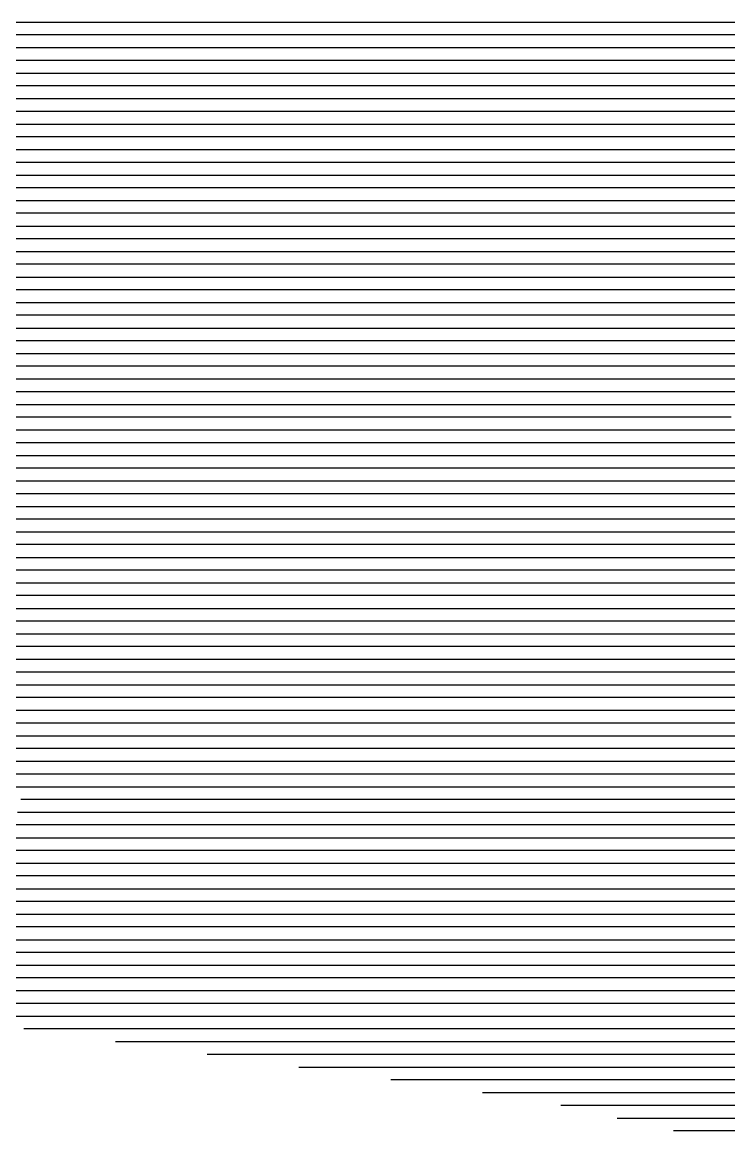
# Model space of a CAD drawing. Header units: metres. Extents: x -6.9 to 6.9, y -7 to 7.
# Drawn here: x 0.494 to 1.048, y 4.908 to 5.778 of the extents above; entities that cross this region are included whole.
import ezdxf

# ---------------------------------------------------------------- set-up
doc = ezdxf.new("R2010")
doc.units = ezdxf.units.M

msp = doc.modelspace()

# ---------------------------------------------------------------- linework, layer by layer
for p, q in [((0.443814, 5.777827, -0.276532), (0.646861, 5.777827, -0.242884)), ((0.646861, 5.777827, -0.242884), (0.917674, 5.777827, -0.197337)), ((0.917674, 5.777827, -0.197337), (1.137184, 5.777827, -0.160416)), ((0.644338, 5.767827, -0.242912), (0.443882, 5.767827, -0.276131)), ((0.917468, 5.767827, -0.196975), (0.644338, 5.767827, -0.242912)), ((1.134384, 5.767827, -0.160491), (0.917468, 5.767827, -0.196975)), ((0.443949, 5.757827, -0.27573), (0.641815, 5.757827, -0.24294)), ((0.641815, 5.757827, -0.24294), (0.917261, 5.757827, -0.196614)), ((0.917261, 5.757827, -0.196614), (1.131584, 5.757827, -0.160565)), ((0.639291, 5.747827, -0.242968), (0.444017, 5.747827, -0.275329)), ((0.917055, 5.747827, -0.196252), (0.639291, 5.747827, -0.242968)), ((1.128784, 5.747827, -0.16064), (0.917055, 5.747827, -0.196252)), ((0.444085, 5.737827, -0.274927), (0.636768, 5.737827, -0.242996)), ((0.636768, 5.737827, -0.242996), (0.916849, 5.737827, -0.195891)), ((0.916849, 5.737827, -0.195891), (1.125984, 5.737827, -0.160715)), ((0.634244, 5.727827, -0.243025), (0.444153, 5.727827, -0.274526)), ((0.916643, 5.727827, -0.195529), (0.634244, 5.727827, -0.243025)), ((1.123184, 5.727827, -0.16079), (0.916643, 5.727827, -0.195529)), ((0.444221, 5.717827, -0.274125), (0.631721, 5.717827, -0.243053)), ((0.631721, 5.717827, -0.243053), (0.916437, 5.717827, -0.195168)), ((0.916437, 5.717827, -0.195168), (1.120384, 5.717827, -0.160864)), ((0.629198, 5.707827, -0.243081), (0.444289, 5.707827, -0.273724)), ((0.916231, 5.707827, -0.194806), (0.629198, 5.707827, -0.243081)), ((1.117583, 5.707827, -0.160939), (0.916231, 5.707827, -0.194806)), ((0.444357, 5.697827, -0.273323), (0.626674, 5.697827, -0.243109)), ((0.626674, 5.697827, -0.243109), (0.916024, 5.697827, -0.194445)), ((0.916024, 5.697827, -0.194445), (1.114783, 5.697827, -0.161014)), ((0.624151, 5.687827, -0.243138), (0.444424, 5.687827, -0.272921)), ((0.915818, 5.687827, -0.194083), (0.624151, 5.687827, -0.243138)), ((1.111983, 5.687827, -0.161089), (0.915818, 5.687827, -0.194083)), ((0.444492, 5.677827, -0.27252), (0.621628, 5.677827, -0.243166)), ((0.621628, 5.677827, -0.243166), (0.915612, 5.677827, -0.193722)), ((0.915612, 5.677827, -0.193722), (1.109183, 5.677827, -0.161164)), ((0.619104, 5.667827, -0.243194), (0.44456, 5.667827, -0.272119)), ((0.915406, 5.667827, -0.19336), (0.619104, 5.667827, -0.243194)), ((1.106383, 5.667827, -0.161238), (0.915406, 5.667827, -0.19336)), ((0.444628, 5.657827, -0.271718), (0.616581, 5.657827, -0.243222)), ((0.616581, 5.657827, -0.243222), (0.9152, 5.657827, -0.192999)), ((0.9152, 5.657827, -0.192999), (1.103583, 5.657827, -0.161313)), ((0.614057, 5.647827, -0.24325), (0.444696, 5.647827, -0.271317)), ((0.914994, 5.647827, -0.192637), (0.614057, 5.647827, -0.24325)), ((1.100783, 5.647827, -0.161388), (0.914994, 5.647827, -0.192637)), ((0.444764, 5.637827, -0.270916), (0.611534, 5.637827, -0.243279)), ((0.611534, 5.637827, -0.243279), (0.914787, 5.637827, -0.192276)), ((0.914787, 5.637827, -0.192276), (1.097983, 5.637827, -0.161463)), ((0.609011, 5.627827, -0.243307), (0.444832, 5.627827, -0.270514)), ((0.914581, 5.627827, -0.191914), (0.609011, 5.627827, -0.243307)), ((1.095183, 5.627827, -0.161538), (0.914581, 5.627827, -0.191914)), ((0.444899, 5.617827, -0.270113), (0.606487, 5.617827, -0.243335)), ((0.606487, 5.617827, -0.243335), (0.914375, 5.617827, -0.191553)), ((0.914375, 5.617827, -0.191553), (1.092383, 5.617827, -0.161612)), ((0.603964, 5.607827, -0.243363), (0.444967, 5.607827, -0.269712)), ((0.914169, 5.607827, -0.191191), (0.603964, 5.607827, -0.243363)), ((1.089583, 5.607827, -0.161687), (0.914169, 5.607827, -0.191191)), ((0.445035, 5.597827, -0.269311), (0.60144, 5.597827, -0.243392)), ((0.60144, 5.597827, -0.243392), (0.913963, 5.597827, -0.19083)), ((0.913963, 5.597827, -0.19083), (1.086783, 5.597827, -0.161762)), ((0.598917, 5.587827, -0.24342), (0.445103, 5.587827, -0.26891)), ((0.913756, 5.587827, -0.190468), (0.598917, 5.587827, -0.24342)), ((1.083982, 5.587827, -0.161837), (0.913756, 5.587827, -0.190468)), ((0.445171, 5.577827, -0.268508), (0.596394, 5.577827, -0.243448)), ((0.596394, 5.577827, -0.243448), (0.91355, 5.577827, -0.190107)), ((0.91355, 5.577827, -0.190107), (1.081182, 5.577827, -0.161912)), ((0.59387, 5.567827, -0.243476), (0.445239, 5.567827, -0.268107)), ((0.913344, 5.567827, -0.189745), (0.59387, 5.567827, -0.243476)), ((1.078382, 5.567827, -0.161986), (0.913344, 5.567827, -0.189745)), ((0.445307, 5.557827, -0.267706), (0.591347, 5.557827, -0.243505)), ((0.591347, 5.557827, -0.243505), (0.913138, 5.557827, -0.189384)), ((0.913138, 5.557827, -0.189384), (1.075582, 5.557827, -0.162061)), ((0.588823, 5.547827, -0.243533), (0.445374, 5.547827, -0.267305)), ((0.912932, 5.547827, -0.189022), (0.588823, 5.547827, -0.243533)), ((1.072782, 5.547827, -0.162136), (0.912932, 5.547827, -0.189022)), ((0.445442, 5.537827, -0.266904), (0.5863, 5.537827, -0.243561)), ((0.5863, 5.537827, -0.243561), (0.912726, 5.537827, -0.188661)), ((0.912726, 5.537827, -0.188661), (1.069982, 5.537827, -0.162211)), ((0.583777, 5.527827, -0.243589), (0.44551, 5.527827, -0.266502)), ((0.912519, 5.527827, -0.188299), (0.583777, 5.527827, -0.243589)), ((1.067182, 5.527827, -0.162286), (0.912519, 5.527827, -0.188299)), ((0.445578, 5.517827, -0.266101), (0.581253, 5.517827, -0.243617)), ((0.581253, 5.517827, -0.243617), (0.912313, 5.517827, -0.187938)), ((0.912313, 5.517827, -0.187938), (1.064382, 5.517827, -0.16236)), ((0.57873, 5.507827, -0.243646), (0.445646, 5.507827, -0.2657)), ((0.912107, 5.507827, -0.187576), (0.57873, 5.507827, -0.243646)), ((1.061582, 5.507827, -0.162435), (0.912107, 5.507827, -0.187576)), ((0.445714, 5.497827, -0.265299), (0.576207, 5.497827, -0.243674)), ((0.576207, 5.497827, -0.243674), (0.911901, 5.497827, -0.187215)), ((0.911901, 5.497827, -0.187215), (1.058782, 5.497827, -0.16251)), ((0.573683, 5.487827, -0.243702), (0.445782, 5.487827, -0.264898)), ((0.911695, 5.487827, -0.186854), (0.573683, 5.487827, -0.243702)), ((1.055982, 5.487827, -0.162585), (0.911695, 5.487827, -0.186854)), ((0.445849, 5.477827, -0.264496), (0.57116, 5.477827, -0.24373)), ((0.57116, 5.477827, -0.24373), (0.911489, 5.477827, -0.186492)), ((0.911489, 5.477827, -0.186492), (1.053182, 5.477827, -0.16266)), ((0.568636, 5.467827, -0.243759), (0.445917, 5.467827, -0.264095)), ((0.911282, 5.467827, -0.186131), (0.568636, 5.467827, -0.243759)), ((1.050381, 5.467827, -0.162734), (0.911282, 5.467827, -0.186131)), ((0.445985, 5.457827, -0.263694), (0.566113, 5.457827, -0.243787)), ((0.566113, 5.457827, -0.243787), (0.911076, 5.457827, -0.185769)), ((0.911076, 5.457827, -0.185769), (1.047581, 5.457827, -0.162809)), ((1.047581, 5.457827, -0.162809), (1.383408, 5.457827, -0.105618)), ((0.56359, 5.447827, -0.243815), (0.446053, 5.447827, -0.263293)), ((0.91087, 5.447827, -0.185408), (0.56359, 5.447827, -0.243815)), ((1.044781, 5.447827, -0.162884), (0.91087, 5.447827, -0.185408)), ((1.382997, 5.447827, -0.105286), (1.044781, 5.447827, -0.162884)), ((0.446121, 5.437827, -0.262892), (0.561066, 5.437827, -0.243843)), ((0.561066, 5.437827, -0.243843), (0.910664, 5.437827, -0.185046)), ((0.910664, 5.437827, -0.185046), (1.041981, 5.437827, -0.162959)), ((1.041981, 5.437827, -0.162959), (1.382585, 5.437827, -0.104954)), ((0.558543, 5.427827, -0.243871), (0.446189, 5.427827, -0.262491)), ((0.910458, 5.427827, -0.184685), (0.558543, 5.427827, -0.243871)), ((1.039181, 5.427827, -0.163034), (0.910458, 5.427827, -0.184685)), ((1.382174, 5.427827, -0.104622), (1.039181, 5.427827, -0.163034)), ((0.446257, 5.417827, -0.262089), (0.556019, 5.417827, -0.2439)), ((0.556019, 5.417827, -0.2439), (0.910252, 5.417827, -0.184323)), ((0.910252, 5.417827, -0.184323), (1.036381, 5.417827, -0.163108)), ((1.036381, 5.417827, -0.163108), (1.381763, 5.417827, -0.104289)), ((0.553496, 5.407827, -0.243928), (0.446324, 5.407827, -0.261688)), ((0.910045, 5.407827, -0.183962), (0.553496, 5.407827, -0.243928)), ((1.033581, 5.407827, -0.163183), (0.910045, 5.407827, -0.183962)), ((1.381352, 5.407827, -0.103957), (1.033581, 5.407827, -0.163183)), ((0.446392, 5.397827, -0.261287), (0.550973, 5.397827, -0.243956)), ((0.550973, 5.397827, -0.243956), (0.909839, 5.397827, -0.1836)), ((0.909839, 5.397827, -0.1836), (1.030781, 5.397827, -0.163258)), ((1.030781, 5.397827, -0.163258), (1.380941, 5.397827, -0.103625)), ((0.548449, 5.387827, -0.243984), (0.44646, 5.387827, -0.260886)), ((0.909633, 5.387827, -0.183239), (0.548449, 5.387827, -0.243984)), ((1.027981, 5.387827, -0.163333), (0.909633, 5.387827, -0.183239)), ((1.38053, 5.387827, -0.103293), (1.027981, 5.387827, -0.163333)), ((0.446528, 5.377827, -0.260485), (0.545926, 5.377827, -0.244013)), ((0.545926, 5.377827, -0.244013), (0.909427, 5.377827, -0.182877)), ((0.909427, 5.377827, -0.182877), (1.025181, 5.377827, -0.163407)), ((1.025181, 5.377827, -0.163407), (1.380119, 5.377827, -0.102961)), ((0.543402, 5.367827, -0.244041), (0.446596, 5.367827, -0.260083)), ((0.909221, 5.367827, -0.182516), (0.543402, 5.367827, -0.244041)), ((1.022381, 5.367827, -0.163482), (0.909221, 5.367827, -0.182516)), ((1.379708, 5.367827, -0.102629), (1.022381, 5.367827, -0.163482)), ((0.446664, 5.357827, -0.259682), (0.540879, 5.357827, -0.244069)), ((0.540879, 5.357827, -0.244069), (0.909015, 5.357827, -0.182154)), ((0.909015, 5.357827, -0.182154), (1.01958, 5.357827, -0.163557)), ((1.01958, 5.357827, -0.163557), (1.379297, 5.357827, -0.102297)), ((0.538356, 5.347827, -0.244097), (0.446732, 5.347827, -0.259281)), ((0.908808, 5.347827, -0.181793), (0.538356, 5.347827, -0.244097)), ((1.01678, 5.347827, -0.163632), (0.908808, 5.347827, -0.181793)), ((1.378886, 5.347827, -0.101965), (1.01678, 5.347827, -0.163632)), ((0.446799, 5.337827, -0.25888), (0.535832, 5.337827, -0.244125)), ((0.535832, 5.337827, -0.244125), (0.908602, 5.337827, -0.181431)), ((0.908602, 5.337827, -0.181431), (1.01398, 5.337827, -0.163707)), ((1.01398, 5.337827, -0.163707), (1.378474, 5.337827, -0.101633)), ((0.533309, 5.327827, -0.244154), (0.446867, 5.327827, -0.258479)), ((0.908396, 5.327827, -0.18107), (0.533309, 5.327827, -0.244154)), ((1.01118, 5.327827, -0.163781), (0.908396, 5.327827, -0.18107)), ((1.378063, 5.327827, -0.101301), (1.01118, 5.327827, -0.163781)), ((0.446935, 5.317827, -0.258077), (0.530786, 5.317827, -0.244182)), ((0.530786, 5.317827, -0.244182), (0.90819, 5.317827, -0.180708)), ((0.90819, 5.317827, -0.180708), (1.00838, 5.317827, -0.163856)), ((1.00838, 5.317827, -0.163856), (1.377652, 5.317827, -0.100969)), ((0.528262, 5.307827, -0.24421), (0.447003, 5.307827, -0.257676)), ((0.907984, 5.307827, -0.180347), (0.528262, 5.307827, -0.24421)), ((1.00558, 5.307827, -0.163931), (0.907984, 5.307827, -0.180347)), ((1.377241, 5.307827, -0.100637), (1.00558, 5.307827, -0.163931)), ((0.447071, 5.297827, -0.257275), (0.525739, 5.297827, -0.244238)), ((0.525739, 5.297827, -0.244238), (0.907778, 5.297827, -0.179985)), ((0.907778, 5.297827, -0.179985), (1.00278, 5.297827, -0.164006)), ((1.00278, 5.297827, -0.164006), (1.37683, 5.297827, -0.100305)), ((0.523215, 5.287827, -0.244267), (0.447139, 5.287827, -0.256874)), ((0.907571, 5.287827, -0.179624), (0.523215, 5.287827, -0.244267)), ((0.99998, 5.287827, -0.164081), (0.907571, 5.287827, -0.179624)), ((1.376419, 5.287827, -0.099973), (0.99998, 5.287827, -0.164081)), ((0.447207, 5.277827, -0.256473), (0.520692, 5.277827, -0.244295)), ((0.520692, 5.277827, -0.244295), (0.907365, 5.277827, -0.179262)), ((0.907365, 5.277827, -0.179262), (0.99718, 5.277827, -0.164155)), ((0.99718, 5.277827, -0.164155), (1.376008, 5.277827, -0.099641)), ((0.518169, 5.267827, -0.244323), (0.447274, 5.267827, -0.256071)), ((0.907159, 5.267827, -0.178901), (0.518169, 5.267827, -0.244323)), ((0.99438, 5.267827, -0.16423), (0.907159, 5.267827, -0.178901)), ((1.375597, 5.267827, -0.099309), (0.99438, 5.267827, -0.16423)), ((0.447342, 5.257827, -0.25567), (0.515645, 5.257827, -0.244351)), ((0.515645, 5.257827, -0.244351), (0.906953, 5.257827, -0.178539)), ((0.906953, 5.257827, -0.178539), (0.99158, 5.257827, -0.164305)), ((0.99158, 5.257827, -0.164305), (1.375186, 5.257827, -0.098977)), ((0.513122, 5.247827, -0.244379), (0.44741, 5.247827, -0.255269)), ((0.906747, 5.247827, -0.178178), (0.513122, 5.247827, -0.244379)), ((0.98878, 5.247827, -0.16438), (0.906747, 5.247827, -0.178178)), ((1.374775, 5.247827, -0.098645), (0.98878, 5.247827, -0.16438)), ((0.447478, 5.237827, -0.254868), (0.510598, 5.237827, -0.244408)), ((0.510598, 5.237827, -0.244408), (0.906541, 5.237827, -0.177816)), ((0.906541, 5.237827, -0.177816), (0.985979, 5.237827, -0.164455)), ((0.985979, 5.237827, -0.164455), (1.374364, 5.237827, -0.098313)), ((0.508075, 5.227827, -0.244436), (0.447546, 5.227827, -0.254467)), ((0.906334, 5.227827, -0.177455), (0.508075, 5.227827, -0.244436)), ((0.983179, 5.227827, -0.164529), (0.906334, 5.227827, -0.177455)), ((1.373952, 5.227827, -0.09798), (0.983179, 5.227827, -0.164529)), ((0.447614, 5.217827, -0.254066), (0.505552, 5.217827, -0.244464)), ((0.505552, 5.217827, -0.244464), (0.906128, 5.217827, -0.177093)), ((0.906128, 5.217827, -0.177093), (0.980379, 5.217827, -0.164604)), ((0.980379, 5.217827, -0.164604), (1.373541, 5.217827, -0.097648)), ((0.503028, 5.207827, -0.244492), (0.447682, 5.207827, -0.253664)), ((0.905922, 5.207827, -0.176732), (0.503028, 5.207827, -0.244492)), ((0.977579, 5.207827, -0.164679), (0.905922, 5.207827, -0.176732)), ((1.37313, 5.207827, -0.097316), (0.977579, 5.207827, -0.164679)), ((0.447749, 5.197827, -0.253263), (0.500505, 5.197827, -0.244521)), ((0.500505, 5.197827, -0.244521), (0.905716, 5.197827, -0.17637)), ((0.905716, 5.197827, -0.17637), (0.974779, 5.197827, -0.164754)), ((0.974779, 5.197827, -0.164754), (1.372719, 5.197827, -0.096984)), ((0.497981, 5.187827, -0.244549), (0.447817, 5.187827, -0.252862)), ((0.90551, 5.187827, -0.176009), (0.497981, 5.187827, -0.244549)), ((0.971979, 5.187827, -0.164829), (0.90551, 5.187827, -0.176009)), ((1.372308, 5.187827, -0.096652), (0.971979, 5.187827, -0.164829)), ((0.447885, 5.177827, -0.252461), (0.495458, 5.177827, -0.244577)), ((0.495458, 5.177827, -0.244577), (0.905304, 5.177827, -0.175647)), ((0.905304, 5.177827, -0.175647), (0.969179, 5.177827, -0.164903)), ((0.969179, 5.177827, -0.164903), (1.371897, 5.177827, -0.09632)), ((0.905097, 5.167827, -0.175286), (0.492935, 5.167827, -0.244605)), ((0.966379, 5.167827, -0.164978), (0.905097, 5.167827, -0.175286)), ((1.371486, 5.167827, -0.095988), (0.966379, 5.167827, -0.164978)), ((0.490411, 5.157827, -0.244634), (0.904891, 5.157827, -0.174924)), ((0.904891, 5.157827, -0.174924), (0.963579, 5.157827, -0.165053)), ((0.963579, 5.157827, -0.165053), (1.371075, 5.157827, -0.095656)), ((0.904685, 5.147827, -0.174563), (0.487888, 5.147827, -0.244662)), ((0.960779, 5.147827, -0.165128), (0.904685, 5.147827, -0.174563)), ((1.370664, 5.147827, -0.095324), (0.960779, 5.147827, -0.165128)), ((0.485365, 5.137827, -0.24469), (0.904479, 5.137827, -0.174201)), ((0.904479, 5.137827, -0.174201), (0.957979, 5.137827, -0.165203)), ((0.957979, 5.137827, -0.165203), (1.370253, 5.137827, -0.094992)), ((0.904273, 5.127827, -0.17384), (0.482841, 5.127827, -0.244718)), ((0.955179, 5.127827, -0.165277), (0.904273, 5.127827, -0.17384)), ((1.369841, 5.127827, -0.09466), (0.955179, 5.127827, -0.165277)), ((0.480318, 5.117827, -0.244746), (0.904067, 5.117827, -0.173478)), ((0.904067, 5.117827, -0.173478), (0.952378, 5.117827, -0.165352)), ((0.952378, 5.117827, -0.165352), (1.36943, 5.117827, -0.094328)), ((0.90386, 5.107827, -0.173117), (0.477794, 5.107827, -0.244775)), ((0.949578, 5.107827, -0.165427), (0.90386, 5.107827, -0.173117)), ((1.369019, 5.107827, -0.093996), (0.949578, 5.107827, -0.165427)), ((0.475271, 5.097827, -0.244803), (0.903654, 5.097827, -0.172755)), ((0.903654, 5.097827, -0.172755), (0.946778, 5.097827, -0.165502)), ((0.946778, 5.097827, -0.165502), (1.368608, 5.097827, -0.093664)), ((0.903448, 5.087827, -0.172394), (0.472748, 5.087827, -0.244831)), ((0.943978, 5.087827, -0.165577), (0.903448, 5.087827, -0.172394)), ((1.368197, 5.087827, -0.093332), (0.943978, 5.087827, -0.165577)), ((0.470224, 5.077827, -0.244859), (0.903242, 5.077827, -0.172032)), ((0.903242, 5.077827, -0.172032), (0.941178, 5.077827, -0.165651)), ((0.941178, 5.077827, -0.165651), (1.367786, 5.077827, -0.093)), ((0.903036, 5.067827, -0.171671), (0.467701, 5.067827, -0.244888)), ((0.938378, 5.067827, -0.165726), (0.903036, 5.067827, -0.171671)), ((1.367375, 5.067827, -0.092668), (0.938378, 5.067827, -0.165726)), ((0.465177, 5.057827, -0.244916), (0.90283, 5.057827, -0.171309)), ((0.90283, 5.057827, -0.171309), (0.935578, 5.057827, -0.165801)), ((0.935578, 5.057827, -0.165801), (1.366964, 5.057827, -0.092336)), ((0.902623, 5.047827, -0.170948), (0.462654, 5.047827, -0.244944)), ((0.932778, 5.047827, -0.165876), (0.902623, 5.047827, -0.170948)), ((1.366553, 5.047827, -0.092004), (0.932778, 5.047827, -0.165876)), ((0.460131, 5.037827, -0.244972), (0.902417, 5.037827, -0.170586)), ((0.902417, 5.037827, -0.170586), (0.929978, 5.037827, -0.16595)), ((0.929978, 5.037827, -0.16595), (1.366142, 5.037827, -0.091671)), ((0.902211, 5.027827, -0.170225), (0.457607, 5.027827, -0.245)), ((0.927178, 5.027827, -0.166025), (0.902211, 5.027827, -0.170225)), ((1.365731, 5.027827, -0.091339), (0.927178, 5.027827, -0.166025)), ((0.455084, 5.017827, -0.245029), (0.902005, 5.017827, -0.169863)), ((0.902005, 5.017827, -0.169863), (0.924378, 5.017827, -0.1661)), ((0.924378, 5.017827, -0.1661), (1.365319, 5.017827, -0.091007)), ((0.901799, 5.007827, -0.169502), (0.45256, 5.007827, -0.245057)), ((0.921577, 5.007827, -0.166175), (0.901799, 5.007827, -0.169502)), ((1.364908, 5.007827, -0.090675), (0.921577, 5.007827, -0.166175)), ((0.450037, 4.997827, -0.245085), (0.901592, 4.997827, -0.16914)), ((0.901592, 4.997827, -0.16914), (0.918777, 4.997827, -0.16625)), ((0.918777, 4.997827, -0.16625), (1.364497, 4.997827, -0.090343)), ((0.901386, 4.987827, -0.168779), (0.495272, 4.987827, -0.237081)), ((0.915977, 4.987827, -0.166324), (0.901386, 4.987827, -0.168779)), ((1.364086, 4.987827, -0.090011), (0.915977, 4.987827, -0.166324)), ((0.567263, 4.977827, -0.224577), (0.90118, 4.977827, -0.168417)), ((0.90118, 4.977827, -0.168417), (0.913177, 4.977827, -0.166399)), ((0.913177, 4.977827, -0.166399), (1.363675, 4.977827, -0.089679)), ((0.900974, 4.967827, -0.168056), (0.639254, 4.967827, -0.212073)), ((0.910377, 4.967827, -0.166474), (0.900974, 4.967827, -0.168056)), ((1.363264, 4.967827, -0.089347), (0.910377, 4.967827, -0.166474)), ((0.711244, 4.957827, -0.199569), (0.900768, 4.957827, -0.167694)), ((0.900768, 4.957827, -0.167694), (0.907577, 4.957827, -0.166549)), ((0.907577, 4.957827, -0.166549), (1.362853, 4.957827, -0.089015)), ((0.900562, 4.947827, -0.167333), (0.783235, 4.947827, -0.187065)), ((0.904777, 4.947827, -0.166624), (0.900562, 4.947827, -0.167333)), ((1.362442, 4.947827, -0.088683), (0.904777, 4.947827, -0.166624)), ((0.855226, 4.937827, -0.174561), (0.900355, 4.937827, -0.166971)), ((0.900355, 4.937827, -0.166971), (0.901977, 4.937827, -0.166698)), ((0.901977, 4.937827, -0.166698), (1.362031, 4.937827, -0.088351)), ((1.36162, 4.927827, -0.088019), (0.916785, 4.927827, -0.163775)), ((0.960951, 4.917827, -0.155851), (1.361208, 4.917827, -0.087687)), ((1.360797, 4.907827, -0.087355), (1.005117, 4.907827, -0.147927))]:
    msp.add_line(p, q)

doc.saveas('drawing.dxf')
